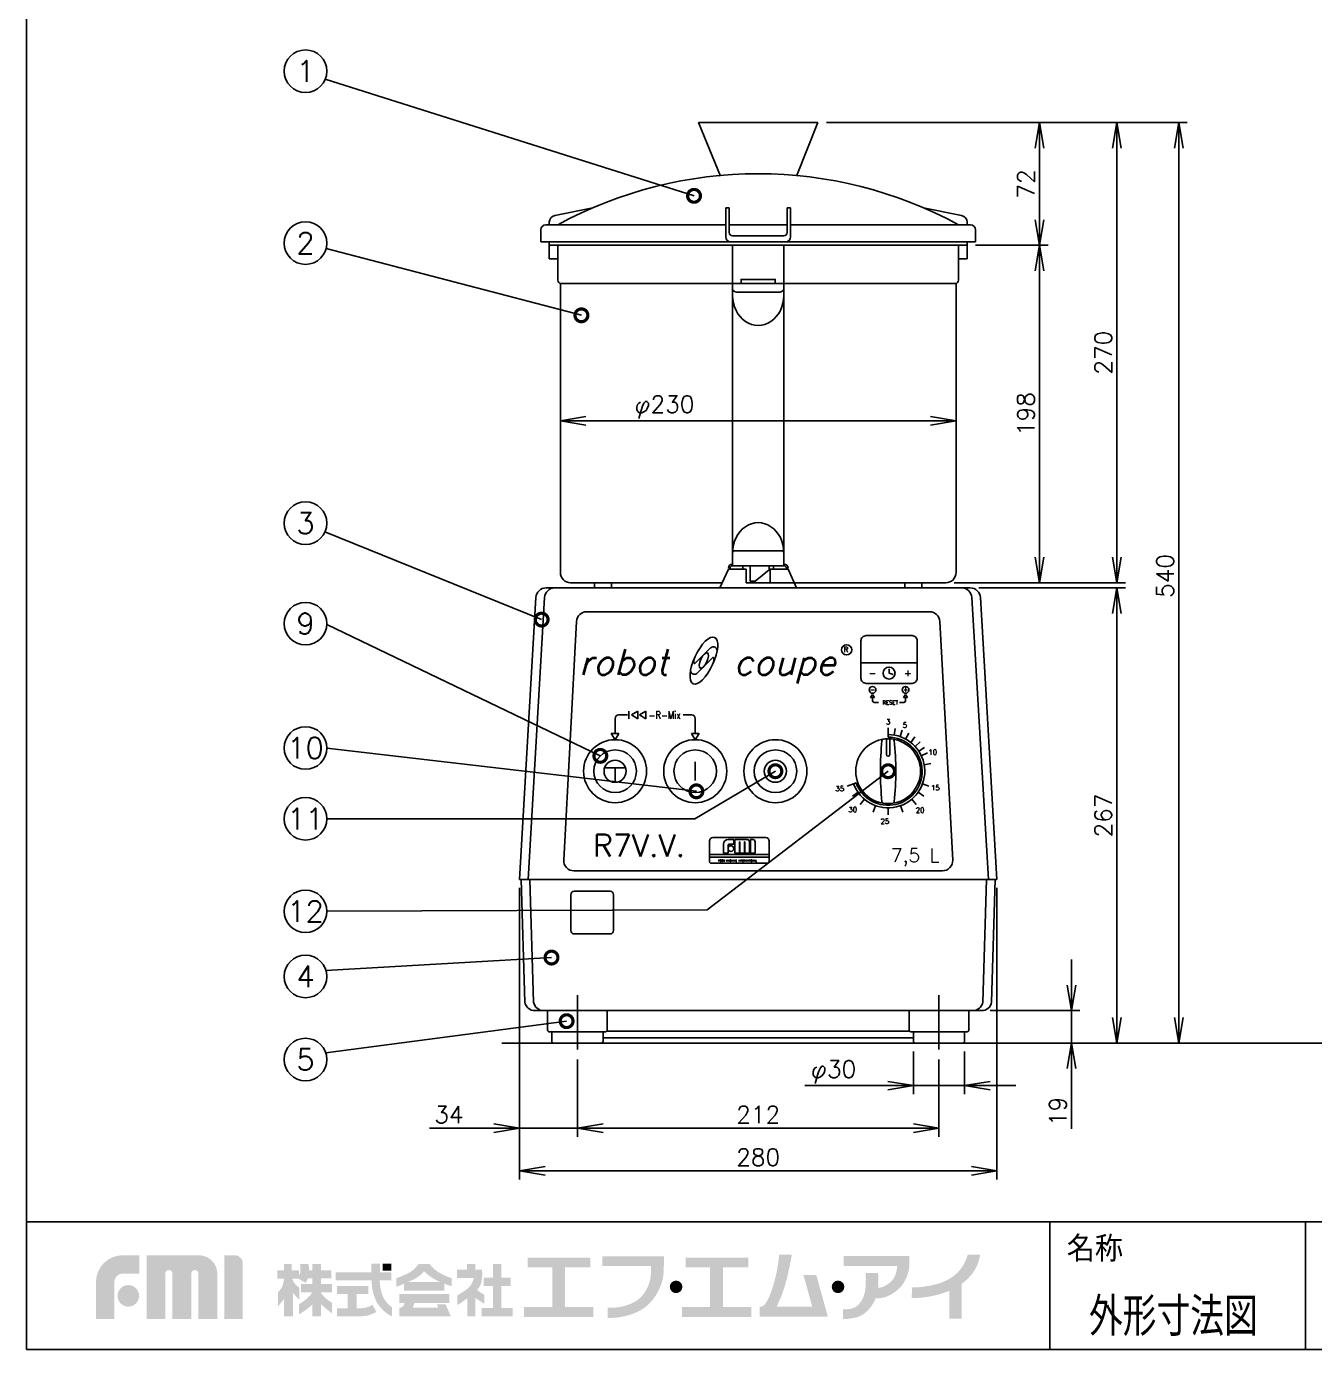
# Model space of a CAD drawing. Extents: x 115 to 2025, y 0 to 1377.
# Drawn here: x 115 to 870, y 0 to 776 of the extents above; entities that cross this region are included whole.
import ezdxf
from ezdxf.enums import TextEntityAlignment as Align

# ---------------------------------------------------------------- set-up
doc = ezdxf.new("R2010")
doc.units = 0
doc.header["$PDMODE"] = 3
doc.linetypes.add('CENTER', pattern=[50.8, 31.75, -6.35, 6.35, -6.35])
doc.layers.get('0').update_dxf_attribs({"linetype": 'CONTINUOUS'})
doc.layers.get('DEFPOINTS').update_dxf_attribs({"linetype": 'CONTINUOUS'})
for name, color, linetype in [('DANMEN', 7, 'CONTINUOUS'), ('SUNPOU', 7, 'CONTINUOUS'), ('WAKU', 7, 'CONTINUOUS')]:
    doc.layers.add(name, color=color, linetype=linetype)
doc.styles.get("Standard").update_dxf_attribs({"font": 'romans.shx', "bigfont": 'extfont.shx'})
doc.dimstyles.get("Standard").update_dxf_attribs({"dimscale": 5, "dimtxt": 2, "dimasz": 3, "dimexe": 1, "dimexo": 1, "dimgap": 0.6, "dimtad": 3, "dimdec": 0, "dimzin": 0, "dimdsep": 46, "dimtxsty": 'STANDARD', "dimblk1": 'OPEN', "dimblk2": 'OPEN', "dimsah": 1, "dimcen": 1.5, "dimadec": 0, "dimazin": 0, "dimtfac": 1, "dimtdec": 0, "dimtmove": 0, "dimatfit": 0, "dimldrblk": 'DOTSMALL', "dimfxl": 1, "dimtvp": 1, "dimtolj": 1, "dimtzin": 0, "dimarcsym": 0})

# ---------------------------------------------------------------- blocks, each defined once
blk = doc.blocks.new('_DotSmall')
at = {"color": 0, "linetype": 'ByBlock', "const_width": 0.5}
blk.add_lwpolyline([(-0.0625, 0, 1), (0.0625, 0, 1)], format="xyb", close=True, dxfattribs=at)
blk = doc.blocks.new('_OPEN')
at = {"color": 0, "linetype": 'ByBlock'}
for p, q in [((-1, 0.167), (0, 0)), ((0, 0), (-1, -0.167)), ((0, 0), (-1, 0))]:
    blk.add_line(p, q, dxfattribs=at)
blk = doc.blocks.new('*D5')
at = {"layer": 'DEFPOINTS', "color": 0}
for p in [(666.58, 647.83), (709.08, 647.83), (654.08, 449.83)]:
    blk.add_point(p, dxfattribs=at)
at = {"layer": 'SUNPOU', "color": 0, "lineweight": -2}
for p, q in [((671.58, 647.83), (714.08, 647.83)), ((709.08, 464.83), (709.08, 632.83)), ((659.08, 449.83), (714.08, 449.83))]:
    blk.add_line(p, q, dxfattribs=at)
at = {"layer": 'SUNPOU', "color": 0, "lineweight": -2, "xscale": 15, "yscale": 15, "zscale": 15}
for p, rotation in [((709.08, 647.83), 90), ((709.08, 449.83), 270)]:
    blk.add_blockref('_OPEN', p, dxfattribs=dict(at, rotation=rotation))
at = {"layer": 'SUNPOU', "color": 0, "insert": (701.08, 548.83), "char_height": 10, "attachment_point": 5, "rotation": 90}
blk.add_mtext('\\A1;198', dxfattribs=at)
blk = doc.blocks.new('*D6')
at = {"layer": 'DEFPOINTS', "color": 0}
for p in [(579.08, 719.83), (709.08, 719.83), (666.58, 647.83)]:
    blk.add_point(p, dxfattribs=at)
at = {"layer": 'SUNPOU', "color": 0, "lineweight": -2}
for p, q in [((584.08, 719.83), (714.08, 719.83)), ((709.08, 662.83), (709.08, 704.83)), ((671.58, 647.83), (714.08, 647.83))]:
    blk.add_line(p, q, dxfattribs=at)
at = {"layer": 'SUNPOU', "color": 0, "lineweight": -2, "xscale": 15, "yscale": 15, "zscale": 15}
for p, rotation in [((709.08, 719.83), 90), ((709.08, 647.83), 270)]:
    blk.add_blockref('_OPEN', p, dxfattribs=dict(at, rotation=rotation))
at = {"layer": 'SUNPOU', "color": 0, "insert": (701.08, 683.83), "char_height": 10, "attachment_point": 5, "rotation": 90}
blk.add_mtext('\\A1;72', dxfattribs=at)
blk = doc.blocks.new('*D7')
at = {"layer": 'DEFPOINTS', "color": 0}
for p in [(404.08, 275.83), (438.08, 175.1), (404.08, 129.83)]:
    blk.add_point(p, dxfattribs=at)
at = {"layer": 'SUNPOU', "color": 0, "lineweight": -2}
for p, q in [((404.08, 270.83), (404.08, 124.83)), ((438.08, 170.1), (438.08, 124.83)), ((389.08, 129.83), (351.41, 129.83)), ((438.08, 129.83), (404.08, 129.83)), ((453.08, 129.83), (468.08, 129.83))]:
    blk.add_line(p, q, dxfattribs=at)
at = {"layer": 'SUNPOU', "color": 0, "lineweight": -2, "xscale": 15, "yscale": 15, "zscale": 15}
blk.add_blockref('_OPEN', (404.08, 129.83), dxfattribs=at)
at = {"layer": 'SUNPOU', "color": 0, "lineweight": -2, "xscale": 15, "yscale": 15, "zscale": 15, "rotation": 180}
blk.add_blockref('_OPEN', (438.08, 129.83), dxfattribs=at)
at = {"layer": 'SUNPOU', "color": 0, "insert": (362.75, 137.83), "char_height": 10, "attachment_point": 5}
blk.add_mtext('\\A1;34', dxfattribs=at)
blk = doc.blocks.new('*D9')
at = {"layer": 'DEFPOINTS', "color": 0}
for p in [(675.05, 198.83), (676.33, 179.83), (727.78, 179.83)]:
    blk.add_point(p, dxfattribs=at)
at = {"layer": 'SUNPOU', "color": 0, "lineweight": -2}
for p, q in [((727.78, 213.83), (727.78, 228.83)), ((680.05, 198.83), (732.78, 198.83)), ((727.78, 198.83), (727.78, 179.83)), ((681.33, 179.83), (732.78, 179.83)), ((727.78, 164.83), (727.78, 129.55))]:
    blk.add_line(p, q, dxfattribs=at)
at = {"layer": 'SUNPOU', "color": 0, "lineweight": -2, "xscale": 15, "yscale": 15, "zscale": 15}
for p, rotation in [((727.78, 198.83), 270), ((727.78, 179.83), 90)]:
    blk.add_blockref('_OPEN', p, dxfattribs=dict(at, rotation=rotation))
at = {"layer": 'SUNPOU', "color": 0, "insert": (719.78, 139.69), "char_height": 10, "attachment_point": 5, "rotation": 90}
blk.add_mtext('\\A1;19', dxfattribs=at)
blk = doc.blocks.new('*D10')
at = {"layer": 'DEFPOINTS', "color": 0}
for p in [(579.08, 719.83), (790.72, 719.83), (728.97, 179.83)]:
    blk.add_point(p, dxfattribs=at)
at = {"layer": 'SUNPOU', "color": 0, "lineweight": -2}
for p, q in [((584.08, 719.83), (795.72, 719.83)), ((790.72, 194.83), (790.72, 704.83)), ((733.97, 179.83), (795.72, 179.83))]:
    blk.add_line(p, q, dxfattribs=at)
at = {"layer": 'SUNPOU', "color": 0, "lineweight": -2, "xscale": 15, "yscale": 15, "zscale": 15}
for p, rotation in [((790.72, 719.83), 90), ((790.72, 179.83), 270)]:
    blk.add_blockref('_OPEN', p, dxfattribs=dict(at, rotation=rotation))
at = {"layer": 'SUNPOU', "color": 0, "insert": (782.72, 453.83), "char_height": 10, "attachment_point": 5, "rotation": 90}
blk.add_mtext('\\A1;540', dxfattribs=at)
blk = doc.blocks.new('*D11')
at = {"layer": 'DEFPOINTS', "color": 0}
for p in [(668.43, 446.83), (754.4, 446.83), (676.33, 179.83)]:
    blk.add_point(p, dxfattribs=at)
at = {"layer": 'SUNPOU', "color": 0, "lineweight": -2}
for p, q in [((673.43, 446.83), (759.4, 446.83)), ((754.4, 194.83), (754.4, 431.83)), ((681.33, 179.83), (759.4, 179.83))]:
    blk.add_line(p, q, dxfattribs=at)
at = {"layer": 'SUNPOU', "color": 0, "lineweight": -2, "xscale": 15, "yscale": 15, "zscale": 15}
for p, rotation in [((754.4, 446.83), 90), ((754.4, 179.83), 270)]:
    blk.add_blockref('_OPEN', p, dxfattribs=dict(at, rotation=rotation))
at = {"layer": 'SUNPOU', "color": 0, "insert": (746.4, 313.33), "char_height": 10, "attachment_point": 5, "rotation": 90}
blk.add_mtext('\\A1;267', dxfattribs=at)
blk = doc.blocks.new('*D12')
at = {"layer": 'DEFPOINTS', "color": 0}
for p in [(579.08, 719.83), (754.4, 719.83), (654.08, 449.83)]:
    blk.add_point(p, dxfattribs=at)
at = {"layer": 'SUNPOU', "color": 0, "lineweight": -2}
for p, q in [((584.08, 719.83), (759.4, 719.83)), ((754.4, 464.83), (754.4, 704.83)), ((659.08, 449.83), (759.4, 449.83))]:
    blk.add_line(p, q, dxfattribs=at)
at = {"layer": 'SUNPOU', "color": 0, "lineweight": -2, "xscale": 15, "yscale": 15, "zscale": 15}
for p, rotation in [((754.4, 719.83), 90), ((754.4, 449.83), 270)]:
    blk.add_blockref('_OPEN', p, dxfattribs=dict(at, rotation=rotation))
at = {"layer": 'SUNPOU', "color": 0, "insert": (746.4, 584.83), "char_height": 10, "attachment_point": 5, "rotation": 90}
blk.add_mtext('\\A1;270', dxfattribs=at)
blk = doc.blocks.new('*D14')
at = {"layer": 'DEFPOINTS', "color": 0}
for p in [(635.08, 179.83), (665.08, 179.83), (635.08, 154.83)]:
    blk.add_point(p, dxfattribs=at)
at = {"layer": 'SUNPOU', "color": 0, "lineweight": -2}
for p, q in [((635.08, 174.83), (635.08, 149.83)), ((665.08, 174.83), (665.08, 149.83)), ((620.08, 154.83), (571.46, 154.83)), ((665.08, 154.83), (635.08, 154.83)), ((680.08, 154.83), (695.08, 154.83))]:
    blk.add_line(p, q, dxfattribs=at)
at = {"layer": 'SUNPOU', "color": 0, "lineweight": -2, "xscale": 15, "yscale": 15, "zscale": 15}
blk.add_blockref('_OPEN', (635.08, 154.83), dxfattribs=at)
at = {"layer": 'SUNPOU', "color": 0, "lineweight": -2, "xscale": 15, "yscale": 15, "zscale": 15, "rotation": 180}
blk.add_blockref('_OPEN', (665.08, 154.83), dxfattribs=at)
at = {"layer": 'SUNPOU', "color": 0, "insert": (588.27, 162.83), "char_height": 10, "attachment_point": 5}
blk.add_mtext('\\A1;φ30', dxfattribs=at)
blk = doc.blocks.new('*D15')
at = {"layer": 'DEFPOINTS', "color": 0}
for p in [(428.08, 544.91), (660.08, 544.91), (660.08, 544.91)]:
    blk.add_point(p, dxfattribs=at)
at = {"layer": 'SUNPOU', "color": 0, "lineweight": -2}
blk.add_line((443.08, 544.91), (645.08, 544.91), dxfattribs=at)
at = {"layer": 'SUNPOU', "color": 0, "lineweight": -2, "xscale": 15, "yscale": 15, "zscale": 15, "rotation": 180}
blk.add_blockref('_OPEN', (428.08, 544.91), dxfattribs=at)
at = {"layer": 'SUNPOU', "color": 0, "lineweight": -2, "xscale": 15, "yscale": 15, "zscale": 15}
blk.add_blockref('_OPEN', (660.08, 544.91), dxfattribs=at)
at = {"layer": 'SUNPOU', "color": 0, "insert": (489.11, 552.91), "char_height": 10, "attachment_point": 5}
blk.add_mtext('\\A1;φ230', dxfattribs=at)
blk = doc.blocks.new('*D16')
at = {"layer": 'DEFPOINTS', "color": 0}
for p in [(438.08, 175.1), (650.08, 175.1), (650.08, 129.83)]:
    blk.add_point(p, dxfattribs=at)
at = {"layer": 'SUNPOU', "color": 0, "lineweight": -2}
for p, q in [((438.08, 170.1), (438.08, 124.83)), ((650.08, 170.1), (650.08, 124.83)), ((453.08, 129.83), (635.08, 129.83))]:
    blk.add_line(p, q, dxfattribs=at)
at = {"layer": 'SUNPOU', "color": 0, "lineweight": -2, "xscale": 15, "yscale": 15, "zscale": 15, "rotation": 180}
blk.add_blockref('_OPEN', (438.08, 129.83), dxfattribs=at)
at = {"layer": 'SUNPOU', "color": 0, "lineweight": -2, "xscale": 15, "yscale": 15, "zscale": 15}
blk.add_blockref('_OPEN', (650.08, 129.83), dxfattribs=at)
at = {"layer": 'SUNPOU', "color": 0, "insert": (544.08, 137.83), "char_height": 10, "attachment_point": 5}
blk.add_mtext('\\A1;212', dxfattribs=at)
blk = doc.blocks.new('*D17')
at = {"layer": 'DEFPOINTS', "color": 0}
for p in [(404.08, 275.83), (684.08, 275.83), (684.08, 104.83)]:
    blk.add_point(p, dxfattribs=at)
at = {"layer": 'SUNPOU', "color": 0, "lineweight": -2}
for p, q in [((404.08, 270.83), (404.08, 99.83)), ((684.08, 270.83), (684.08, 99.83)), ((419.08, 104.83), (669.08, 104.83))]:
    blk.add_line(p, q, dxfattribs=at)
at = {"layer": 'SUNPOU', "color": 0, "lineweight": -2, "xscale": 15, "yscale": 15, "zscale": 15, "rotation": 180}
blk.add_blockref('_OPEN', (404.08, 104.83), dxfattribs=at)
at = {"layer": 'SUNPOU', "color": 0, "lineweight": -2, "xscale": 15, "yscale": 15, "zscale": 15}
blk.add_blockref('_OPEN', (684.08, 104.83), dxfattribs=at)
at = {"layer": 'SUNPOU', "color": 0, "insert": (544.08, 112.83), "char_height": 10, "attachment_point": 5}
blk.add_mtext('\\A1;280', dxfattribs=at)

msp = doc.modelspace()

# ---------------------------------------------------------------- hatches: boundary and pattern name
at = {"layer": 'WAKU'}
h = msp.add_hatch(color=1, dxfattribs=at)
edge = h.paths.add_edge_path()
edge.add_spline(control_points=[(155.78, 17.85), (155.78, 17.85), (155.78, 39.66), (155.78, 39.66), (155.78, 48.29), (162.8, 55.31), (171.43, 55.31), (171.43, 55.31), (181.16, 55.31), (181.16, 55.31), (181.16, 55.31), (181.16, 44.53), (181.16, 44.53), (181.16, 44.53), (171.43, 44.53), (171.43, 44.53), (168.75, 44.53), (166.56, 42.34), (166.56, 39.66), (166.56, 39.66), (166.56, 17.85), (166.56, 17.85), (166.56, 17.85), (155.78, 17.85), (155.78, 17.85)], knot_values=[0, 0, 0, 0, 1, 1, 1, 2, 2, 2, 3, 3, 3, 4, 4, 4, 5, 5, 5, 6, 6, 6, 7, 7, 7, 8, 8, 8, 8], degree=3, periodic=0)
h = msp.add_hatch(color=1, dxfattribs=at)
edge = h.paths.add_edge_path()
edge.add_spline(control_points=[(226.74, 17.85), (226.74, 17.85), (215.86, 17.85), (215.86, 17.85), (215.86, 17.85), (215.86, 44.54), (215.86, 44.54), (215.86, 45.7), (214.92, 46.64), (213.76, 46.64), (212.6, 46.64), (211.66, 45.7), (211.66, 44.54), (211.66, 44.54), (211.66, 17.85), (211.66, 17.85), (211.66, 17.85), (200.62, 17.85), (200.62, 17.85), (200.62, 17.85), (200.62, 44.54), (200.62, 44.54), (200.62, 45.7), (199.69, 46.64), (198.53, 46.64), (197.36, 46.64), (196.42, 45.7), (196.42, 44.54), (196.42, 44.54), (196.42, 17.85), (196.42, 17.85), (196.42, 17.85), (185.4, 17.85), (185.4, 17.85), (185.4, 17.85), (185.4, 55.31), (185.4, 55.31), (185.4, 55.31), (201.24, 55.31), (201.24, 55.31), (201.24, 55.31), (216.11, 55.31), (216.11, 55.31), (222.05, 55.31), (226.89, 50.48), (226.89, 44.54), (226.89, 44.54), (226.89, 43.54), (226.89, 43.54), (226.89, 41.88), (226.89, 17.85), (226.89, 17.85), (226.89, 17.85), (226.74, 17.85), (226.74, 17.85)], knot_values=[0, 0, 0, 0, 1, 1, 1, 2, 2, 2, 3, 3, 3, 4, 4, 4, 5, 5, 5, 6, 6, 6, 7, 7, 7, 8, 8, 8, 9, 9, 9, 10, 10, 10, 11, 11, 11, 12, 12, 12, 13, 13, 13, 14, 14, 14, 15, 15, 15, 16, 16, 16, 17, 17, 17, 18, 18, 18, 18], degree=3, periodic=0)
h = msp.add_hatch(color=1, dxfattribs=at)
edge = h.paths.add_edge_path()
edge.add_spline(control_points=[(231.05, 17.85), (231.05, 17.85), (231.05, 55.33), (231.05, 55.33), (231.05, 55.33), (236.97, 55.33), (236.97, 55.33), (239.66, 55.33), (241.84, 53.15), (241.84, 50.46), (241.84, 50.46), (241.84, 17.85), (241.84, 17.85), (241.84, 17.85), (231.05, 17.85), (231.05, 17.85)], knot_values=[0, 0, 0, 0, 1, 1, 1, 2, 2, 2, 3, 3, 3, 4, 4, 4, 5, 5, 5, 5], degree=3, periodic=0)
h = msp.add_hatch(color=1, dxfattribs=at)
edge = h.paths.add_edge_path()
edge.add_spline(control_points=[(488.75, 49.02), (488.75, 49.02), (488.75, 50.06), (488.75, 50.06), (488.76, 50.73), (488.77, 51.12), (488.75, 51.17), (488.75, 51.17), (488.75, 54.67), (488.75, 54.67), (488.75, 54.67), (452.69, 54.67), (452.69, 54.67), (452.69, 54.67), (452.69, 49.02), (452.69, 49.02), (452.69, 49.02), (481.18, 49.02), (481.18, 49.02), (481.32, 47.05), (481.43, 42.9), (480.27, 39.37), (479.06, 35.68), (477.51, 33.01), (475.36, 30.8), (471.02, 26.3), (462.93, 24.17), (455.8, 24.48), (455.8, 24.48), (455.8, 24.47), (455.8, 24.47), (455.8, 24.47), (455.8, 18.59), (455.8, 18.59), (455.8, 18.59), (455.8, 18.58), (455.8, 18.58), (464.54, 18.2), (474.66, 21.22), (480.13, 26.87), (482.74, 29.58), (485.09, 32.85), (486.75, 37.09), (488.34, 41.12), (488.74, 44.79), (488.74, 47.37), (488.73, 47.99), (488.73, 48.54), (488.74, 49.02), (488.74, 49.02), (488.75, 49.02), (488.75, 49.02)], knot_values=[0, 0, 0, 0, 1, 1, 1, 2, 2, 2, 3, 3, 3, 4, 4, 4, 5, 5, 5, 6, 6, 6, 7, 7, 7, 8, 8, 8, 9, 9, 9, 10, 10, 10, 11, 11, 11, 12, 12, 12, 13, 13, 13, 14, 14, 14, 15, 15, 15, 16, 16, 16, 17, 17, 17, 17], degree=3, periodic=0)
h = msp.add_hatch(color=1, dxfattribs=at)
edge = h.paths.add_edge_path()
edge.add_spline(control_points=[(578.2, 43.65), (578.2, 43.65), (570.65, 43.65), (570.65, 43.65), (570.65, 43.65), (575.77, 25.11), (575.77, 25.11), (575.77, 25.11), (554.88, 25.11), (554.88, 25.11), (555.48, 26.27), (556.81, 29.05), (558.58, 33.87), (561.44, 41.68), (563.8, 55.58), (563.8, 55.58), (563.8, 55.58), (556.35, 55.58), (556.35, 55.58), (556.35, 55.58), (555.84, 46.26), (552.11, 35.08), (549.57, 27.44), (547.28, 25.54), (546.09, 25.11), (546.09, 25.11), (544.97, 25.11), (544.97, 25.11), (544.97, 25.11), (544.97, 19.33), (544.97, 19.33), (544.97, 19.33), (577.36, 19.33), (577.36, 19.33), (577.36, 19.33), (582.3, 19.33), (582.3, 19.33), (582.3, 19.33), (584.91, 19.33), (584.91, 19.33), (584.91, 19.33), (578.2, 43.65), (578.2, 43.65)], knot_values=[0, 0, 0, 0, 1, 1, 1, 2, 2, 2, 3, 3, 3, 4, 4, 4, 5, 5, 5, 6, 6, 6, 7, 7, 7, 8, 8, 8, 9, 9, 9, 10, 10, 10, 11, 11, 11, 12, 12, 12, 13, 13, 13, 14, 14, 14, 14], degree=3, periodic=0)
h = msp.add_hatch(color=1, dxfattribs=at)
edge = h.paths.add_edge_path()
edge.add_spline(control_points=[(632.75, 50.8), (632.75, 50.8), (632.75, 54.88), (632.75, 54.88), (632.75, 54.88), (594.26, 54.88), (594.26, 54.88), (594.26, 54.88), (594.26, 49.08), (594.26, 49.08), (594.26, 49.08), (625.63, 49.08), (625.63, 49.08), (625.52, 47.53), (624.97, 42.7), (622.25, 40.16), (618.98, 37.12), (616.6, 36.25), (614.42, 36.25), (614.41, 36.25), (614.4, 36.25), (614.38, 36.25), (614.84, 40.73), (614.34, 44.95), (614.34, 44.95), (614.34, 44.95), (606.95, 44.95), (606.95, 44.95), (606.95, 44.95), (607.43, 43.71), (607.1, 37.26), (606.73, 30.3), (603.69, 26.46), (601.01, 24.87), (598.32, 23.27), (593.82, 23.7), (593.82, 23.7), (593.82, 23.7), (593.82, 17.83), (593.82, 17.83), (593.82, 17.83), (596.14, 17.62), (601.22, 18.78), (605.72, 19.79), (609.6, 23.21), (612.46, 28.85), (612.53, 28.99), (612.81, 29.87), (612.87, 30.02), (616.36, 30.06), (620.34, 30.32), (626.02, 35.16), (630.44, 38.93), (632.17, 44.84), (632.62, 48.07), (632.62, 48.07), (632.75, 50.8), (632.75, 50.8)], knot_values=[0, 0, 0, 0, 1, 1, 1, 2, 2, 2, 3, 3, 3, 4, 4, 4, 5, 5, 5, 6, 6, 6, 7, 7, 7, 8, 8, 8, 9, 9, 9, 10, 10, 10, 11, 11, 11, 12, 12, 12, 13, 13, 13, 14, 14, 14, 15, 15, 15, 16, 16, 16, 17, 17, 17, 18, 18, 18, 19, 19, 19, 19], degree=3, periodic=0)
h = msp.add_hatch(color=1, dxfattribs=at)
edge = h.paths.add_edge_path()
edge.add_spline(control_points=[(674.23, 55.69), (674.23, 55.69), (666.91, 55.69), (666.91, 55.69), (666.89, 55.57), (664.79, 45.48), (654.9, 40.72), (651.18, 38.93), (647.89, 38.14), (645.1, 37.55), (638.95, 36.25), (634.42, 36.46), (634.37, 36.46), (634.37, 36.46), (634.05, 30.24), (634.05, 30.24), (634.26, 30.23), (639.39, 29.98), (646.39, 31.46), (649.17, 32.05), (652.38, 32.86), (656.11, 34.45), (656.11, 34.45), (656.11, 18.05), (656.11, 18.05), (656.11, 18.05), (663.36, 18.05), (663.36, 18.05), (663.36, 18.05), (663.36, 38.48), (663.36, 38.48), (673.54, 45.8), (674.12, 55.2), (674.23, 55.69)], knot_values=[0, 0, 0, 0, 1, 1, 1, 2, 2, 2, 3, 3, 3, 4, 4, 4, 5, 5, 5, 6, 6, 6, 7, 7, 7, 8, 8, 8, 9, 9, 9, 10, 10, 10, 11, 11, 11, 11], degree=3, periodic=0)
h = msp.add_hatch(color=1, dxfattribs=at)
edge = h.paths.add_edge_path(flags=16)
edge.add_spline(control_points=[(294.19, 27.33), (294.19, 27.33), (292.22, 28.6), (290.19, 30.35), (288.97, 31.4), (288.13, 32.65), (287.66, 33.48), (287.66, 33.48), (287.66, 33.58), (287.66, 33.58), (287.66, 33.58), (294.1, 33.58), (294.1, 33.58), (294.1, 33.58), (294.1, 38.36), (294.1, 38.36), (294.1, 38.36), (287.66, 38.36), (287.66, 38.36), (287.66, 38.36), (287.66, 41.73), (287.66, 41.73), (287.66, 41.73), (293.7, 41.73), (293.7, 41.73), (293.7, 41.73), (293.7, 46.51), (293.7, 46.51), (293.7, 46.51), (287.66, 46.51), (287.66, 46.51), (287.66, 46.51), (287.66, 50.09), (287.66, 50.09), (287.66, 50.09), (282.6, 50.09), (282.6, 50.09), (282.6, 50.09), (282.6, 46.51), (282.6, 46.51), (282.6, 46.51), (280.76, 46.51), (280.76, 46.51), (280.68, 48.6), (280.35, 50.17), (280.35, 50.17), (280.35, 50.17), (275.64, 50.17), (275.64, 50.17), (275.64, 50.17), (275.71, 46.23), (275.64, 45.38), (275.6, 44.9), (275.13, 44.13), (274.73, 43.56), (274.73, 43.56), (274.73, 46.51), (274.73, 46.51), (274.73, 46.51), (270.6, 46.51), (270.6, 46.51), (270.6, 46.51), (270.6, 50.17), (270.6, 50.17), (270.6, 50.17), (266.06, 50.17), (266.06, 50.17), (266.06, 50.17), (266.06, 46.51), (266.06, 46.51), (266.06, 46.51), (262.08, 46.51), (262.08, 46.51), (262.08, 46.51), (262.08, 41.66), (262.08, 41.66), (262.08, 41.66), (266.06, 41.66), (266.06, 41.66), (266.06, 41.66), (266.06, 41.59), (266.06, 41.59), (265.95, 40.74), (265.46, 37.51), (264.55, 36.11), (263.49, 34.5), (262.44, 33.65), (262.44, 33.65), (262.44, 33.65), (262.44, 25.37), (262.44, 25.37), (262.44, 25.37), (264.98, 28), (266.06, 29.81), (266.06, 29.81), (266.06, 19.43), (266.06, 19.43), (266.06, 19.43), (270.6, 19.43), (270.6, 19.43), (270.6, 19.43), (270.6, 19.46), (270.6, 19.46), (270.6, 19.46), (271.22, 19.46), (271.22, 19.46), (271.22, 19.46), (271.22, 33.35), (271.22, 33.35), (272.38, 31.65), (275.01, 29.23), (275.01, 29.23), (275.01, 29.23), (275.01, 36.25), (275.01, 36.25), (275.01, 36.25), (273.05, 37.8), (272.13, 38.93), (271.4, 39.83), (270.9, 41.16), (270.73, 41.66), (270.73, 41.66), (274.38, 41.66), (274.38, 41.66), (274.38, 41.66), (278.59, 39.14), (278.59, 39.14), (278.59, 39.14), (279.46, 40.25), (280.09, 41.73), (280.09, 41.73), (282.6, 41.73), (282.6, 41.73), (282.6, 41.73), (282.6, 38.36), (282.6, 38.36), (282.6, 38.36), (276.04, 38.36), (276.04, 38.36), (276.04, 38.36), (276.04, 33.58), (276.04, 33.58), (276.04, 33.58), (282.44, 33.58), (282.44, 33.58), (282.03, 32.71), (281.09, 31.16), (279.15, 29.65), (276.28, 27.4), (274.87, 26.63), (274.87, 26.63), (274.87, 26.63), (274.87, 20.66), (274.87, 20.66), (274.87, 20.66), (280.7, 24.03), (282.6, 26.49), (282.6, 26.49), (282.6, 19.46), (282.6, 19.46), (282.6, 19.46), (287.66, 19.46), (287.66, 19.46), (287.66, 19.46), (287.66, 26.67), (287.66, 26.67), (290.01, 24.4), (294.19, 21.15), (294.19, 21.15), (294.19, 21.15), (294.19, 27.33), (294.19, 27.33)], knot_values=[0, 0, 0, 0, 1, 1, 1, 2, 2, 2, 3, 3, 3, 4, 4, 4, 5, 5, 5, 6, 6, 6, 7, 7, 7, 8, 8, 8, 9, 9, 9, 10, 10, 10, 11, 11, 11, 12, 12, 12, 13, 13, 13, 14, 14, 14, 15, 15, 15, 16, 16, 16, 17, 17, 17, 18, 18, 18, 19, 19, 19, 20, 20, 20, 21, 21, 21, 22, 22, 22, 23, 23, 23, 24, 24, 24, 25, 25, 25, 26, 26, 26, 27, 27, 27, 28, 28, 28, 29, 29, 29, 30, 30, 30, 31, 31, 31, 32, 32, 32, 33, 33, 33, 34, 34, 34, 35, 35, 35, 36, 36, 36, 37, 37, 37, 38, 38, 38, 39, 39, 39, 40, 40, 40, 41, 41, 41, 42, 42, 42, 43, 43, 43, 44, 44, 44, 45, 45, 45, 46, 46, 46, 47, 47, 47, 48, 48, 48, 49, 49, 49, 50, 50, 50, 51, 51, 51, 52, 52, 52, 53, 53, 53, 54, 54, 54, 55, 55, 55, 56, 56, 56, 57, 57, 57, 57], degree=3, periodic=0)
h = msp.add_hatch(color=1, dxfattribs=at)
edge = h.paths.add_edge_path()
edge.add_spline(control_points=[(324.59, 30), (323.65, 31.73), (322.93, 33.91), (322.57, 36.02), (322.28, 37.71), (322.18, 39.45), (322.14, 40.54), (322.14, 40.54), (329.04, 40.54), (329.04, 40.54), (329.04, 40.54), (329.04, 45.32), (329.04, 45.32), (329.04, 45.32), (322.22, 45.32), (322.22, 45.32), (322.22, 45.32), (322.22, 50.44), (322.22, 50.44), (322.22, 50.44), (317.16, 50.44), (317.16, 50.44), (317.16, 50.44), (317.16, 45.32), (317.16, 45.32), (317.16, 45.32), (296.37, 45.32), (296.37, 45.32), (296.37, 45.32), (296.37, 40.54), (296.37, 40.54), (296.37, 40.54), (317.37, 40.54), (317.37, 40.54), (317.41, 39.31), (317.53, 37.27), (317.88, 35.22), (318.33, 32.63), (319.27, 29.91), (320.45, 27.75), (323.06, 23.02), (327.45, 20.44), (327.86, 20.19), (328.26, 19.94), (329.28, 19.53), (329.28, 19.53), (329.28, 19.53), (329.28, 24.83), (329.28, 24.83), (328.06, 25.71), (325.95, 27.53), (324.59, 30)], knot_values=[0, 0, 0, 0, 1, 1, 1, 2, 2, 2, 3, 3, 3, 4, 4, 4, 5, 5, 5, 6, 6, 6, 7, 7, 7, 8, 8, 8, 9, 9, 9, 10, 10, 10, 11, 11, 11, 12, 12, 12, 13, 13, 13, 14, 14, 14, 15, 15, 15, 16, 16, 16, 17, 17, 17, 17], degree=3, periodic=0)
for points in [[(329.04, 46.37), (323.83, 46.37), (323.83, 50.44), (329.04, 50.44)], [(393.46, 24.35), (393.46, 37.32), (398.91, 37.32), (398.91, 42.19), (393.46, 42.19), (393.46, 50.16), (388.54, 50.16), (388.54, 42.19), (383.02, 42.19), (383.02, 37.32), (388.54, 37.32), (388.54, 24.35), (381.85, 24.35), (381.85, 19.42), (400.08, 19.42), (400.08, 24.35)], [(430.86, 25), (430.86, 48.15), (445.65, 48.15), (445.65, 53.89), (408.87, 53.89), (408.87, 48.15), (423.27, 48.15), (423.27, 25), (406.73, 25), (406.73, 19.06), (447.4, 19.06), (447.4, 25)], [(523.48, 25), (523.48, 48.15), (538.26, 48.15), (538.26, 53.89), (501.49, 53.89), (501.49, 48.15), (515.89, 48.15), (515.89, 25), (499.35, 25), (499.35, 19.06), (540.02, 19.06), (540.02, 25)]]:
    msp.add_hatch(color=1, dxfattribs=at).paths.add_polyline_path(points)
h = msp.add_hatch(color=1, dxfattribs=at)
edge = h.paths.add_edge_path()
edge.add_spline(control_points=[(338.77, 39.64), (340.28, 40.3), (341.67, 40.94), (342.48, 41.4), (345.01, 42.84), (347.48, 44.65), (347.93, 45.88), (348.01, 45.89), (348.11, 45.94), (348.26, 45.86), (348.28, 45.55), (351.03, 43.25), (353.12, 41.92), (354.52, 41.04), (356.02, 40.28), (357.47, 39.64), (357.47, 39.64), (338.77, 39.64), (338.77, 39.64)], knot_values=[0, 0, 0, 0, 1, 1, 1, 2, 2, 2, 3, 3, 3, 4, 4, 4, 5, 5, 5, 6, 6, 6, 6], degree=3, periodic=0)
edge = h.paths.add_edge_path(flags=16)
edge.add_spline(control_points=[(364.28, 41.86), (364.28, 41.86), (361.16, 42.86), (357.85, 44.65), (353.19, 47.18), (351.5, 50.1), (351.5, 50.1), (351.5, 50.1), (344.82, 50.1), (344.82, 50.1), (344.82, 50.1), (343.07, 46.98), (338.92, 44.84), (334.77, 42.7), (331.98, 41.86), (331.98, 41.86), (331.98, 41.86), (331.98, 36.8), (331.98, 36.8), (331.98, 36.8), (334, 37.6), (336.32, 38.58), (336.32, 38.58), (336.32, 34.6), (336.32, 34.6), (336.32, 34.6), (360.08, 34.6), (360.08, 34.6), (360.08, 34.6), (360.08, 38.57), (360.08, 38.57), (362.49, 37.66), (364.28, 37.19), (364.28, 37.19), (364.28, 37.19), (364.28, 41.86), (364.28, 41.86)], knot_values=[0, 0, 0, 0, 1, 1, 1, 2, 2, 2, 3, 3, 3, 4, 4, 4, 5, 5, 5, 6, 6, 6, 7, 7, 7, 8, 8, 8, 9, 9, 9, 10, 10, 10, 11, 11, 11, 12, 12, 12, 12], degree=3, periodic=0)
h = msp.add_hatch(color=1, dxfattribs=at)
edge = h.paths.add_edge_path()
edge.add_spline(control_points=[(383.54, 32.13), (383.54, 32.13), (381.34, 33.36), (380.3, 34.14), (379.88, 34.45), (379.54, 34.82), (379.26, 35.14), (380.05, 36.02), (380.71, 36.93), (381.14, 37.84), (382.76, 41.28), (382.12, 46.86), (382.12, 46.86), (382.12, 46.86), (378.29, 46.86), (378.29, 46.86), (378.29, 46.86), (378.29, 50.16), (378.29, 50.16), (378.29, 50.16), (373.29, 50.16), (373.29, 50.16), (373.29, 50.16), (373.29, 46.86), (373.29, 46.86), (373.29, 46.86), (367.46, 46.86), (367.46, 46.86), (367.46, 46.86), (367.46, 41.92), (367.46, 41.92), (367.46, 41.92), (377.24, 41.92), (377.24, 41.92), (377.08, 39.73), (375.28, 36.99), (373.49, 35.57), (371.6, 34.08), (367.63, 31.68), (367.63, 31.68), (367.63, 31.68), (367.63, 26.1), (367.63, 26.1), (367.63, 26.1), (369.4, 27.01), (372.06, 29.02), (372.45, 29.32), (372.93, 29.67), (373.42, 30.04), (373.42, 30.04), (373.42, 19.42), (373.42, 19.42), (373.42, 19.42), (378.23, 19.42), (378.23, 19.42), (378.23, 19.42), (378.23, 30.27), (378.23, 30.27), (380.43, 28.62), (383.54, 26.88), (383.54, 26.88), (383.54, 26.88), (383.54, 32.13), (383.54, 32.13)], knot_values=[0, 0, 0, 0, 1, 1, 1, 2, 2, 2, 3, 3, 3, 4, 4, 4, 5, 5, 5, 6, 6, 6, 7, 7, 7, 8, 8, 8, 9, 9, 9, 10, 10, 10, 11, 11, 11, 12, 12, 12, 13, 13, 13, 14, 14, 14, 15, 15, 15, 16, 16, 16, 17, 17, 17, 18, 18, 18, 19, 19, 19, 20, 20, 20, 21, 21, 21, 21], degree=3, periodic=0)
h = msp.add_hatch(color=1, dxfattribs=at)
edge = h.paths.add_edge_path()
edge.add_spline(control_points=[(499.63, 36.76), (499.63, 34.72), (497.98, 33.07), (495.94, 33.07), (493.9, 33.07), (492.24, 34.72), (492.24, 36.76), (492.24, 38.8), (493.9, 40.45), (495.94, 40.45), (497.98, 40.45), (499.63, 38.8), (499.63, 36.76)], knot_values=[0, 0, 0, 0, 1, 1, 1, 2, 2, 2, 3, 3, 3, 4, 4, 4, 4], degree=3, periodic=0)
h = msp.add_hatch(color=1, dxfattribs=at)
edge = h.paths.add_edge_path()
edge.add_spline(control_points=[(594.59, 36.76), (594.59, 34.72), (592.93, 33.07), (590.89, 33.07), (588.85, 33.07), (587.2, 34.72), (587.2, 36.76), (587.2, 38.8), (588.85, 40.45), (590.89, 40.45), (592.93, 40.45), (594.59, 38.8), (594.59, 36.76)], knot_values=[0, 0, 0, 0, 1, 1, 1, 2, 2, 2, 3, 3, 3, 4, 4, 4, 4], degree=3, periodic=0)
h = msp.add_hatch(color=1, dxfattribs=at)
edge = h.paths.add_edge_path()
edge.add_spline(control_points=[(168.39, 31.49), (168.39, 34.98), (171.22, 37.81), (174.71, 37.81), (178.19, 37.81), (181.02, 34.98), (181.02, 31.49), (181.02, 28.01), (178.19, 25.18), (174.71, 25.18), (171.22, 25.18), (168.39, 28.01), (168.39, 31.49)], knot_values=[0, 0, 0, 0, 1, 1, 1, 2, 2, 2, 3, 3, 3, 4, 4, 4, 4], degree=3, periodic=0)
h = msp.add_hatch(color=1, dxfattribs=at)
edge = h.paths.add_edge_path()
edge.add_spline(control_points=[(317.97, 26.18), (317.32, 25.84), (315.34, 24.9), (313.94, 24.58), (313.2, 24.42), (311.69, 24.21), (310.44, 24.21), (310.44, 24.21), (310.19, 24.21), (310.19, 24.21), (310.19, 24.21), (310.19, 24.21), (310.19, 24.21), (310.19, 24.21), (308.63, 24.21), (308.63, 24.21), (308.63, 24.21), (308.63, 32.59), (308.63, 32.59), (308.63, 32.59), (315.37, 32.59), (315.37, 32.59), (315.37, 32.59), (315.37, 37.32), (315.37, 37.32), (315.37, 37.32), (297.02, 37.32), (297.02, 37.32), (297.02, 37.32), (297.02, 32.59), (297.02, 32.59), (297.02, 32.59), (303.44, 32.59), (303.44, 32.59), (303.44, 32.59), (303.44, 24.21), (303.44, 24.21), (303.44, 24.21), (297.02, 24.22), (297.02, 24.22), (297.02, 24.22), (297.02, 19.48), (297.02, 19.48), (297.02, 19.48), (310.19, 19.5), (310.19, 19.5), (310.19, 19.5), (310.44, 19.5), (310.44, 19.5), (311.93, 19.5), (313.79, 19.69), (314.99, 19.97), (317.24, 20.48), (319.88, 21.84), (320.17, 21.99), (320.17, 21.99), (317.97, 26.18), (317.97, 26.18)], knot_values=[0, 0, 0, 0, 1, 1, 1, 2, 2, 2, 3, 3, 3, 4, 4, 4, 5, 5, 5, 6, 6, 6, 7, 7, 7, 8, 8, 8, 9, 9, 9, 10, 10, 10, 11, 11, 11, 12, 12, 12, 13, 13, 13, 14, 14, 14, 15, 15, 15, 16, 16, 16, 17, 17, 17, 18, 18, 18, 19, 19, 19, 19], degree=3, periodic=0)
h = msp.add_hatch(color=1, dxfattribs=at)
edge = h.paths.add_edge_path()
edge.add_spline(control_points=[(360.76, 26.6), (360.76, 26.6), (355.6, 26.6), (355.6, 26.6), (355.6, 26.6), (356.54, 24.51), (356.54, 24.51), (356.54, 24.51), (341.64, 24.51), (341.64, 24.51), (341.64, 24.51), (342.47, 27.38), (342.47, 27.38), (342.47, 27.38), (363.05, 27.38), (363.05, 27.38), (363.05, 27.38), (363.05, 32.54), (363.05, 32.54), (363.05, 32.54), (333.57, 32.54), (333.57, 32.54), (333.57, 32.54), (333.57, 27.38), (333.57, 27.38), (333.57, 27.38), (336.72, 27.38), (336.72, 27.38), (336.64, 26.93), (336.44, 26.16), (336, 25.72), (335.37, 25.09), (335.27, 24.95), (334.69, 24.7), (334.46, 24.61), (334.28, 24.56), (334.13, 24.51), (334.13, 24.51), (333.57, 24.51), (333.57, 24.51), (333.57, 24.51), (333.57, 19.45), (333.57, 19.45), (333.57, 19.45), (363.68, 19.45), (363.68, 19.45), (363.68, 19.45), (363.87, 19.45), (363.87, 19.45), (363.87, 19.45), (360.76, 26.6), (360.76, 26.6)], knot_values=[0, 0, 0, 0, 1, 1, 1, 2, 2, 2, 3, 3, 3, 4, 4, 4, 5, 5, 5, 6, 6, 6, 7, 7, 7, 8, 8, 8, 9, 9, 9, 10, 10, 10, 11, 11, 11, 12, 12, 12, 13, 13, 13, 14, 14, 14, 15, 15, 15, 16, 16, 16, 17, 17, 17, 17], degree=3, periodic=0)

# ---------------------------------------------------------------- linework, layer by layer
at = {"color": 2}
for p, q in [((522.01, 688.34), (509.08, 719.83)), ((579.08, 719.83), (509.08, 719.83)), ((566.58, 688.3), (579.08, 719.83)), ((447.11, 669.83), (424.78, 665.27)), ((525.08, 652.83), (525.08, 669.83)), ((525.08, 669.83), (527.08, 669.83)), ((527.08, 669.83), (527.08, 655.33)), ((563.08, 669.83), (561.08, 669.83)), ((561.08, 669.83), (561.08, 655.33)), ((563.08, 669.83), (563.08, 652.83)), ((641.06, 669.83), (663.38, 665.27)), ((419.58, 659.83), (525.08, 659.83)), ((421.58, 661.35), (421.58, 659.83)), ((527.08, 659.83), (561.08, 659.83)), ((668.58, 659.83), (563.08, 659.83)), ((666.58, 661.35), (666.58, 659.83)), ((416.58, 649.83), (416.58, 656.83)), ((529.08, 653.33), (559.08, 653.33)), ((671.58, 649.83), (671.58, 656.83)), ((671.58, 649.83), (416.58, 649.83)), ((421.58, 639.83), (421.58, 649.83)), ((421.58, 647.83), (666.58, 647.83)), ((426.58, 647.83), (426.58, 627.33)), ((529.08, 647.83), (529.08, 459.83)), ((559.08, 647.83), (559.08, 459.83)), ((661.58, 647.83), (661.58, 627.33)), ((666.58, 639.83), (666.58, 649.83)), ((421.58, 639.83), (426.58, 639.83)), ((666.58, 639.83), (661.58, 639.83)), ((428.08, 455.83), (428.08, 625.4)), ((428.58, 625.33), (659.58, 625.33)), ((660.08, 455.83), (660.08, 625.4)), ((531.28, 620.33), (556.88, 620.33)), ((530.08, 468.55), (558.08, 468.55)), ((527.58, 458.33), (526.58, 458.33)), ((529.08, 459.83), (559.08, 459.83)), ((535.08, 457.83), (535.08, 459.83)), ((553.08, 457.83), (553.08, 459.83)), ((560.58, 458.33), (561.58, 458.33)), ((526.58, 457.83), (521.58, 446.83)), ((526.58, 457.83), (537.08, 457.83)), ((537.08, 457.83), (537.08, 449.83)), ((551.08, 457.83), (551.08, 449.83)), ((551.08, 457.83), (561.58, 457.83)), ((561.58, 457.83), (566.58, 446.83)), ((668.43, 446.83), (419.73, 446.83)), ((434.08, 449.83), (522.94, 449.83)), ((448.08, 446.83), (448.08, 449.83)), ((458.08, 446.83), (458.08, 449.83)), ((537.08, 449.83), (654.08, 449.83)), ((630.08, 446.83), (630.08, 449.83)), ((640.08, 446.83), (640.08, 449.83)), ((413.74, 441.19), (404.08, 275.83)), ((418.76, 441.19), (409.1, 275.83)), ((669.4, 441.19), (679.06, 275.83)), ((674.42, 441.19), (684.08, 275.83)), ((437.6, 427.19), (430.04, 287.19)), ((443.59, 432.83), (644.57, 432.83)), ((650.56, 427.19), (658.12, 287.19)), ((516.19, 411.69), (516.27, 411.77)), ((508.17, 396.71), (508.14, 396.69)), ((604.31, 402.84), (637.31, 402.84)), ((611.13, 384.38), (609.99, 382.53)), ((609.99, 382.53), (612.27, 382.53)), ((611.13, 384.38), (612.27, 382.53)), ((611.13, 380.61), (611.13, 382.53)), ((630.5, 384.38), (629.36, 382.53)), ((631.64, 382.53), (629.36, 382.53)), ((630.5, 384.38), (631.64, 382.53)), ((630.5, 380.61), (630.5, 382.53)), ((468.16, 374.57), (468.16, 370.01)), ((469.79, 372.29), (473.49, 374.57)), ((473.49, 370.01), (473.49, 374.57)), ((474.46, 372.29), (478.16, 374.57)), ((478.16, 374.57), (478.16, 370.01)), ((614.67, 379.61), (612.13, 379.61)), ((626.96, 379.61), (629.5, 379.61)), ((460.16, 370.29), (460.16, 361.49)), ((462.16, 372.29), (467.42, 372.29)), ((469.79, 372.29), (473.49, 370.01)), ((474.46, 372.29), (478.16, 370.01)), ((500.07, 372.29), (505.16, 372.29)), ((507.16, 370.29), (507.16, 361.49)), ((460.16, 357.79), (457.88, 361.49)), ((457.88, 361.49), (462.44, 361.49)), ((460.16, 357.79), (462.44, 361.49)), ((507.16, 357.79), (504.88, 361.49)), ((509.44, 361.49), (504.88, 361.49)), ((507.16, 357.79), (509.44, 361.49)), ((620.26, 364.79), (620.26, 359.29)), ((624.47, 364.44), (623.81, 360.49)), ((628.56, 363.4), (627.26, 359.62)), ((632.43, 361.7), (630.52, 358.18)), ((635.96, 359.38), (633.49, 356.23)), ((639.06, 356.52), (636.11, 353.81)), ((641.64, 353.18), (638.29, 351)), ((639.74, 348.38), (643.37, 350.07)), ((507.16, 344.79), (507.16, 333.79)), ((641.43, 343.02), (645.37, 343.72)), ((466.34, 341.29), (453.98, 341.29)), ((460.16, 332.79), (460.16, 341.29)), ((601.46, 332.45), (596.3, 330.57)), ((602.65, 326.96), (599.37, 324.66)), ((637.87, 326.96), (641.15, 324.66)), ((640.46, 331.94), (644.22, 330.57)), ((606.44, 322.82), (603.87, 319.76)), ((612.9, 319.09), (611.54, 315.33)), ((627.61, 319.09), (628.98, 315.33)), ((634.08, 322.82), (636.65, 319.76)), ((620.26, 317.79), (620.26, 313.79)), ((523.79, 296.54), (523.79, 291.26)), ((526.43, 299.18), (529.73, 299.18)), ((526.43, 296.01), (526.43, 291.26)), ((526.95, 296.54), (529.73, 296.54)), ((529.73, 299.18), (529.73, 296.54)), ((530.39, 299.18), (537.65, 299.18)), ((530.39, 299.18), (530.39, 291.26)), ((533.03, 297.86), (533.03, 291.26)), ((533.03, 297.86), (533.37, 297.86)), ((533.37, 291.26), (533.37, 297.86)), ((535.98, 297.86), (535.98, 291.26)), ((535.98, 297.86), (536.33, 297.86)), ((536.33, 297.86), (536.33, 291.26)), ((538.97, 297.86), (538.97, 291.26)), ((539.63, 299.18), (540.95, 299.18)), ((539.63, 299.18), (539.63, 291.26)), ((542.27, 297.86), (542.27, 291.26)), ((523.79, 291.26), (526.43, 291.26)), ((530.39, 291.26), (533.03, 291.26)), ((533.37, 291.26), (535.98, 291.26)), ((536.33, 291.26), (538.97, 291.26)), ((539.63, 291.26), (542.27, 291.26)), ((436.03, 280.83), (652.13, 280.83)), ((684.08, 275.83), (404.08, 275.83)), ((407.18, 203.76), (405.08, 275.83)), ((412.35, 203.76), (410.24, 275.83)), ((675.81, 203.76), (677.92, 275.83)), ((680.98, 203.76), (683.08, 275.83)), ((675.07, 198.83), (413.09, 198.83)), ((632.79, 186.83), (455.38, 186.83)), ((635.08, 182.83), (453.08, 182.83))]:
    msp.add_line(p, q, dxfattribs=at)
at = {"color": 2, "linetype": 'CENTER'}
for p, q in [((438.08, 207.83), (438.08, 175.1)), ((650.08, 207.83), (650.08, 176.05))]:
    msp.add_line(p, q, dxfattribs=at)
at = {"color": 2}
for points in [[(554.08, 625.33), (554.08, 627.83), (534.08, 627.83), (534.08, 625.33)], [(539.32, 459.83), (539.32, 450.83), (542.34, 450.83), (550.43, 457.44), (550.43, 459.83)], [(620.81, 399.45), (620.81, 396.84), (623.22, 396.05)], [(621.26, 349.03), (621.26, 358.26)], [(550.49, 290.51), (515.49, 290.51)], [(550.49, 288.93), (515.49, 288.93)]]:
    msp.add_lwpolyline(points, dxfattribs=at)
for points in [[(506.67, 405.68, 0.165131), (506.5, 402.64, 0.573289), (507, 402.51), (516.19, 411.69)], [(519.95, 409.58, 0.724567), (516.27, 411.77, 1.380135)], [(508.17, 396.71), (517.41, 405.96, -0.572806), (517.91, 405.83, -0.165504), (517.75, 402.78)], [(504.47, 398.88, 0.724567), (508.14, 396.69, 0.724567)], [(619.26, 358.26), (619.26, 349.03, 1), (621.26, 349.03)], [(420.58, 198.83), (420.58, 187.44, 0.414214), (421.58, 186.44), (454.58, 186.44, 0.414214), (455.58, 187.44), (455.58, 198.83)], [(632.58, 198.83), (632.58, 187.44, 0.414214), (633.58, 186.44), (666.58, 186.44, 0.414214), (667.58, 187.44), (667.58, 198.83)], [(423.08, 186.44), (423.08, 180.83, 0.414214), (424.08, 179.83), (452.08, 179.83, 0.414214), (453.08, 180.83), (453.08, 186.44)], [(635.08, 186.44), (635.08, 180.83, 0.414214), (636.08, 179.83), (664.08, 179.83, 0.414214), (665.08, 180.83), (665.08, 186.44)]]:
    msp.add_lwpolyline(points, format="xyb", dxfattribs=at)
for points in [[(607.31, 390.84), (634.31, 390.84, 0.414214), (637.31, 393.84), (637.31, 415.84, 0.414214), (634.31, 418.84), (607.31, 418.84, 0.414214), (604.31, 415.84), (604.31, 393.84, 0.414214)], [(515.49, 286.35), (515.49, 298.35, -0.414214), (517.49, 300.35), (548.49, 300.35, -0.414214), (550.49, 298.35), (550.49, 286.35, -0.414214), (549.49, 285.35), (516.49, 285.35, -0.414214)], [(436.22, 268.83), (457.22, 268.83, -0.414214), (459.22, 266.83), (459.22, 245.83, -0.414214), (457.22, 243.83), (436.22, 243.83, -0.414214), (434.22, 245.83), (434.22, 266.83, -0.414214)]]:
    msp.add_lwpolyline(points, format="xyb", close=True, dxfattribs=at)
for centre, radius in [((595.94, 410.48), 3), ((620.81, 396.84), 3.5), ((611.13, 387.01), 2), ((630.5, 387.01), 2), ((460.16, 339.29), 18.5), ((507.16, 339.29), 18.5), ((554.16, 339.29), 18.5), ((620.26, 339.29), 19), ((460.16, 339.29), 12.5), ((507.16, 339.29), 12.5), ((554.16, 339.29), 12.5), ((460.16, 339.29), 6.5), ((554.16, 339.29), 6.5), ((528.08, 293.9), 1.65)]:
    msp.add_circle(centre, radius, dxfattribs=at)
for centre, radius, start, end in [((544.08, 444.73), 245.1, 61.35456, 118.64544), ((419.58, 656.83), 3, 90, 180), ((425.58, 661.35), 4, 101.55799, 180), ((662.58, 661.35), 4, 0, 78.44201), ((668.58, 656.83), 3, 0, 90), ((528.08, 652.83), 3, 180, 270), ((529.08, 655.33), 2, 180, 270), ((559.08, 655.33), 2, 270, 0), ((560.08, 652.83), 3, 270, 0), ((428.58, 627.33), 2, 180, 270), ((531.61, 623.07), 2.76, 203.32218, 263.02889), ((556.55, 623.07), 2.76, 276.97111, 336.67782), ((659.58, 627.33), 2, 270, 0), ((530.08, 467.55), 1, 90, 180), ((558.08, 467.55), 1, 0, 90), ((529.08, 458.33), 2.5, 90, 180), ((529.08, 458.33), 1.5, 90, 180), ((559.08, 458.33), 2.5, 0, 90), ((559.08, 458.33), 1.5, 0, 90), ((434.08, 455.83), 6, 180, 270), ((654.08, 455.83), 6, 270, 0), ((419.73, 440.83), 6, 90, 176.59356), ((424.75, 440.83), 6, 90, 176.59356), ((663.41, 440.83), 6, 3.40644, 90), ((668.43, 440.83), 6, 3.40644, 90), ((443.59, 426.83), 6, 90, 176.59356), ((644.57, 426.83), 6, 3.40644, 90), ((612.13, 380.61), 1, 180, 270), ((629.5, 380.61), 1, 270, 0), ((462.16, 370.29), 2, 90, 180), ((505.16, 370.29), 2, 360, 90), ((620.26, 339.29), 21.5, 200, 90), ((620.26, 339.29), 20, 200, 90), ((790.48, 339.29), 174.75, 174.1034, 185.8966), ((617.64, 357.1), 1.01, 106.82234, 176.172), ((622.87, 357.1), 1.01, 3.828, 73.17766), ((450.04, 339.29), 174.75, 354.1034, 5.8966), ((617.64, 321.48), 1.01, 183.828, 253.17766), ((622.87, 321.48), 1.01, 286.82234, 356.172), ((526.43, 296.54), 2.64, 90, 180), ((526.95, 296.01), 0.528, 90, 180), ((537.65, 297.86), 1.32, 0, 90), ((540.95, 297.86), 1.32, 0, 90), ((436.03, 286.83), 6, 176.59356, 270), ((652.13, 286.83), 6, 270, 3.40644), ((413.09, 204.83), 6, 190.30485, 270), ((418.25, 204.83), 6, 190.30485, 270), ((669.91, 204.83), 6, 270, 349.69515), ((675.07, 204.83), 6, 270, 349.69515)]:
    msp.add_arc(centre, radius, start, end, dxfattribs=at)
at = {"color": 2, "extrusion": (0, 0, -1)}
msp.add_ellipse((544.08, 618.39), major_axis=(0, 17.56), ratio=0.854404, start_param=1.570796, end_param=4.712389, dxfattribs=at)
at = {"color": 2}
msp.add_ellipse((544.08, 467.55), major_axis=(0, -17.56), ratio=0.854404, start_param=1.570796, end_param=4.712389, dxfattribs=at)
for major_axis in [(-6.34, -13.59), (-2.11, -4.53)]:
    msp.add_ellipse((512.21, 404.23), major_axis=major_axis, ratio=0.376667, dxfattribs=at)
at = {"layer": 'DANMEN', "color": 2}
msp.add_line((393.67, 179.83), (1331.13, 179.83), dxfattribs=at)
at = {"layer": 'SUNPOU'}
for centre in [(278.62, 749.95), (278.62, 649.15), (278.62, 484.83), (278.62, 425.87), (278.62, 352.91), (278.62, 311.41), (278.62, 257.09), (278.62, 218.89), (278.62, 170.12)]:
    msp.add_circle(centre, 12.5, dxfattribs=at)
at = {"layer": 'WAKU', "color": 6}
for p, q in [((115, 1376.75), (115, 0)), ((115, 75), (2025, 75)), ((115, 0), (2025, 0))]:
    msp.add_line(p, q, dxfattribs=at)
at = {"layer": 'WAKU', "color": 7}
for p, q in [((715, 75), (715, 0)), ((865, 75), (865, 0))]:
    msp.add_line(p, q, dxfattribs=at)

# ---------------------------------------------------------------- texts
at = {"color": 2}
for s, height, p in [('R', 3, (594.2, 409.23)), ('-', 4, (608.94, 395)), ('+', 4, (629.52, 395)), ('+', 3, (628.88, 385.77)), ('-', 3, (609.39, 385.77)), ('3', 3, (618.98, 366.74)), ('5', 3, (628.83, 364.83)), ('10', 3, (643.85, 348.94)), ('35', 3, (589.38, 327.55)), ('15', 3, (645.37, 328.08)), ('30', 3, (596.97, 315.27)), ('25', 3, (615.8, 308.42)), ('20', 3, (636.43, 314.91)), ('R7V.V.', 13, (447.19, 289.19)), ('FOOD MACHINE INTERNATIONAL', 1.1111, (520.6, 286.27)), ('7,5 L', 8, (621.89, 286.01))]:
    msp.add_text(s, height=height, dxfattribs=at).set_placement(p)
at = {"color": 2, "oblique": 15}
msp.add_text('robot   coupe', height=15, dxfattribs=at).set_placement((438.87, 395.81))
at = {"color": 2}
msp.add_text('RESET', height=2.25, dxfattribs=at).set_placement((621.53, 379.61), align=Align.MIDDLE)
at = {"color": 2, "width": 0.8}
msp.add_text('-R-Mix', height=4.5, dxfattribs=at).set_placement((489.23, 372.29), align=Align.MIDDLE)
at = {"layer": 'SUNPOU'}
for s, p in [('1', (278.62, 749.95)), ('2', (278.62, 649.15)), ('3', (278.62, 484.83)), ('9', (278.62, 425.87)), ('10', (278.62, 352.91)), ('11', (278.62, 311.41)), ('12', (278.62, 257.09)), ('4', (278.62, 218.89)), ('5', (278.62, 170.12))]:
    msp.add_text(s, height=12.5, dxfattribs=at).set_placement(p, align=Align.MIDDLE)
at = {"layer": 'WAKU'}
msp.add_text('名称', height=15, dxfattribs=at).set_placement((725.02, 51.55))
at = {"layer": 'WAKU', "color": 1, "width": 0.8}
msp.add_text('外形寸法図', height=22.5, dxfattribs=at).set_placement((787.53, 8.02), align=Align.CENTER)

# ---------------------------------------------------------------- dimensions: what is measured, and where the dimension line sits
at = {"layer": 'SUNPOU'}
for base, p1, p2, picture, middle in [((709.08, 719.83), (666.58, 647.83), (579.08, 719.83), '*D6', (701.08, 683.83)), ((709.08, 647.83), (654.08, 449.83), (666.58, 647.83), '*D5', (701.08, 548.83))]:
    dim = msp.add_linear_dim(base=base, p1=p1, p2=p2, angle=90, dimstyle='STANDARD', override={"dimpost": ''}, dxfattribs=at)
    dim.commit()
    dim.dimension.update_dxf_attribs({"geometry": picture, "text_midpoint": middle})
dim = msp.add_linear_dim(base=(790.72, 719.83), p1=(728.97, 179.83), p2=(579.08, 719.83), angle=90, dimstyle='STANDARD', dxfattribs=at)
dim.commit()
dim.dimension.update_dxf_attribs({"geometry": '*D10', "text_midpoint": (790.72, 453.83), "dimtype": 160})
for base, p1, p2, picture, middle in [((754.4, 719.83), (654.08, 449.83), (579.08, 719.83), '*D12', (746.4, 584.83)), ((754.4, 446.83), (676.33, 179.83), (668.43, 446.83), '*D11', (746.4, 313.33)), ((727.78, 179.83), (675.05, 198.83), (676.33, 179.83), '*D9', (719.78, 139.69))]:
    dim = msp.add_linear_dim(base=base, p1=p1, p2=p2, angle=90, dimstyle='STANDARD', dxfattribs=at)
    dim.commit()
    dim.dimension.update_dxf_attribs({"geometry": picture, "text_midpoint": middle})
dim = msp.add_linear_dim(base=(660.08, 544.91), p1=(428.08, 544.91), p2=(660.08, 544.91), text='φ230', dimstyle='STANDARD', dxfattribs=at)
dim.commit()
dim.dimension.update_dxf_attribs({"geometry": '*D15', "text_midpoint": (489.11, 544.91), "dimtype": 160})
for base, p1, p2, picture, middle in [((404.08, 129.83), (438.08, 175.1), (404.08, 275.83), '*D7', (362.75, 137.83)), ((684.08, 104.83), (404.08, 275.83), (684.08, 275.83), '*D17', (544.08, 112.83)), ((650.08, 129.83), (438.08, 175.1), (650.08, 175.1), '*D16', (544.08, 137.83))]:
    dim = msp.add_linear_dim(base=base, p1=p1, p2=p2, dimstyle='STANDARD', dxfattribs=at)
    dim.commit()
    dim.dimension.update_dxf_attribs({"geometry": picture, "text_midpoint": middle})
dim = msp.add_linear_dim(base=(635.08, 154.83), p1=(665.08, 179.83), p2=(635.08, 179.83), text='φ<>', dimstyle='STANDARD', dxfattribs=at)
dim.commit()
dim.dimension.update_dxf_attribs({"geometry": '*D14', "text_midpoint": (588.27, 162.83)})

# ---------------------------------------------------------------- leaders
for points in [[(506.45, 676.85), (290.2, 745.23)], [(440.41, 606.76), (290.72, 645.98)], [(417.1, 428.24), (290.05, 479.75)], [(451.5, 348.3), (291.11, 425.37)], [(507.83, 327.49), (291.12, 352.91)], [(554.16, 339.29), (506.86, 311.41), (291.12, 311.41)], [(620.26, 339.29), (514.22, 258.05), (291.12, 257.09)], [(422.88, 229.97), (290.61, 222.43)], [(431.73, 192.65), (290.49, 174.06)]]:
    msp.add_leader(points, dimstyle='STANDARD', dxfattribs=at)

doc.saveas('drawing.dxf')
